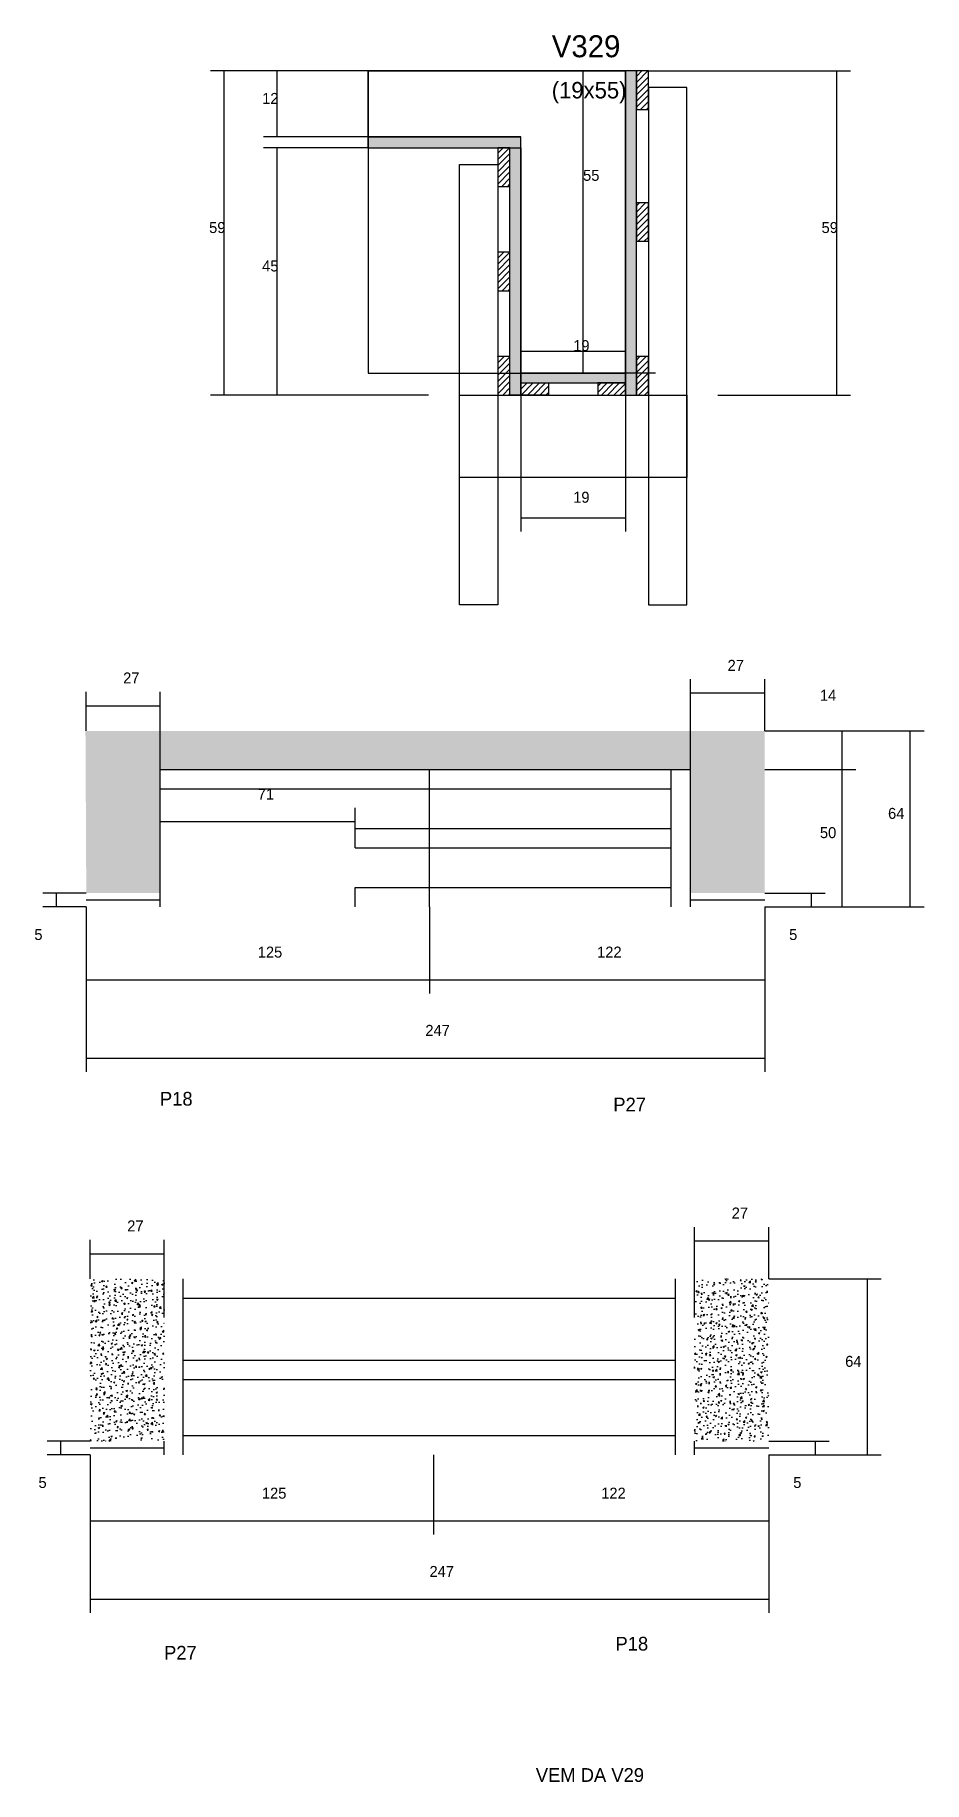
# Model space of a CAD drawing. Header units: metres. Extents: x 6174 to 6498, y 1832 to 2468.
import ezdxf

# ---------------------------------------------------------------- set-up
doc = ezdxf.new("R2010")
doc.units = ezdxf.units.M
for name, color, linetype in [('CONCRETO', 251, 'Continuous'), ('COTA', 241, 'Continuous'), ('Cota Seção (2x)', 4, 'Continuous'), ('Hachura', 253, 'Continuous'), ('Madeira', 126, 'Continuous'), ('NOMENCLATURA', 7, 'Continuous'), ('Painéis', 200, 'Continuous'), ('SARR_2.2x7', 40, 'Continuous'), ('SARR_3.5x7', 81, 'Continuous'), ('SARR_EDITAR', 141, 'Continuous'), ('Texto Seção', 7, 'Continuous')]:
    doc.layers.add(name, color=color, linetype=linetype)

msp = doc.modelspace()

# ---------------------------------------------------------------- hatches: boundary and pattern name
at = {"layer": 'COTA'}
h = msp.add_hatch(dxfattribs=at)
h.set_pattern_fill('AR-CONC', scale=0.03)
h.paths.add_polyline_path([(6219.7, 2200.6), (6412.7, 2200.6), (6412.7, 2200.6), (6412.7, 2155.6), (6412.7, 2155.6), (6439.7, 2155.6), (6439.7, 2155.6), (6439.7, 2214.6), (6439.7, 2214.6), (6192.5, 2214.6), (6192.5, 2214.6), (6192.8, 2155.6), (6192.8, 2155.6), (6219.7, 2155.6), (6219.7, 2155.6), (6219.7, 2200.6)])
h = msp.add_hatch(dxfattribs=at)
h.set_pattern_fill('AR-CONC', scale=0.03)
h.paths.add_polyline_path([(6221.2, 1956.1), (6221.2, 2015.1), (6221.2, 2015.1), (6194.1, 2015.1), (6194.1, 2015.1), (6194.3, 1956.1), (6194.3, 1956.1), (6221.2, 1956.1)])
h = msp.add_hatch(dxfattribs=at)
h.set_pattern_fill('AR-CONC', scale=0.03)
h.paths.add_polyline_path([(6414.2, 2015.1), (6414.2, 1956.1), (6414.2, 1956.1), (6441.2, 1956.1), (6441.2, 1956.1), (6441.2, 2015.1), (6441.2, 2015.1), (6414.2, 2015.1)])
at = {"layer": 'Hachura'}
h = msp.add_hatch(color=8, dxfattribs=at)
h.dxf.hatch_style = 1
h.paths.add_polyline_path([(6393, 2454.9), (6389, 2454.9), (6389, 2454.9), (6389, 2336.9), (6389, 2336.9), (6393, 2336.9), (6393, 2336.9), (6393, 2454.9)])
h = msp.add_hatch(dxfattribs=at)
h.set_pattern_fill('ANSI31', scale=0.5)
h.paths.add_polyline_path([(6393, 2440.9), (6397.4, 2440.9), (6397.4, 2440.9), (6397.4, 2454.9), (6397.4, 2454.9), (6393, 2454.9), (6393, 2454.9), (6393, 2440.9)])
h = msp.add_hatch(color=8, dxfattribs=at)
h.dxf.hatch_style = 1
h.paths.add_polyline_path([(6351, 2426.9), (6351, 2430.9), (6351, 2430.9), (6295.4, 2430.9), (6295.4, 2430.9), (6295.4, 2426.9), (6295.4, 2426.9), (6351, 2426.9)])
h = msp.add_hatch(dxfattribs=at)
h.set_pattern_fill('ANSI31', scale=0.5)
h.paths.add_polyline_path([(6342.6, 2412.9), (6347, 2412.9), (6347, 2412.9), (6347, 2426.9), (6347, 2426.9), (6342.6, 2426.9), (6342.6, 2426.9), (6342.6, 2412.9)])
h = msp.add_hatch(color=8, dxfattribs=at)
h.dxf.hatch_style = 1
h.paths.add_polyline_path([(6351, 2426.9), (6347, 2426.9), (6347, 2426.9), (6347, 2336.9), (6347, 2336.9), (6351, 2336.9), (6351, 2336.9), (6351, 2426.9)])
h = msp.add_hatch(dxfattribs=at)
h.set_pattern_fill('ANSI31', scale=0.5)
h.paths.add_polyline_path([(6393, 2392.9), (6397.4, 2392.9), (6397.4, 2392.9), (6397.4, 2406.9), (6397.4, 2406.9), (6393, 2406.9), (6393, 2406.9), (6393, 2392.9)])
h = msp.add_hatch(dxfattribs=at)
h.set_pattern_fill('ANSI31', scale=0.5)
h.paths.add_polyline_path([(6342.6, 2374.9), (6347, 2374.9), (6347, 2374.9), (6347, 2388.9), (6347, 2388.9), (6342.6, 2388.9), (6342.6, 2388.9), (6342.6, 2374.9)])
h = msp.add_hatch(dxfattribs=at)
h.set_pattern_fill('ANSI31', scale=0.5)
h.paths.add_polyline_path([(6342.6, 2336.9), (6347, 2336.9), (6347, 2336.9), (6347, 2350.9), (6347, 2350.9), (6342.6, 2350.9), (6342.6, 2350.9), (6342.6, 2336.9)])
h = msp.add_hatch(dxfattribs=at)
h.set_pattern_fill('ANSI31', scale=0.5)
h.paths.add_polyline_path([(6393, 2336.9), (6397.4, 2336.9), (6397.4, 2336.9), (6397.4, 2350.9), (6397.4, 2350.9), (6393, 2350.9), (6393, 2350.9), (6393, 2336.9)])
h = msp.add_hatch(color=8, dxfattribs=at)
h.dxf.hatch_style = 1
h.paths.add_polyline_path([(6389, 2341.3), (6389, 2344.9), (6389, 2344.9), (6351, 2344.9), (6351, 2344.9), (6351, 2341.3), (6351, 2341.3), (6389, 2341.3)])
h = msp.add_hatch(dxfattribs=at)
h.set_pattern_fill('ANSI31', scale=0.5)
h.paths.add_polyline_path([(6351, 2336.9), (6351, 2341.3), (6351, 2341.3), (6361, 2341.3), (6361, 2341.3), (6361, 2336.9), (6361, 2336.9), (6351, 2336.9)])
h = msp.add_hatch(dxfattribs=at)
h.set_pattern_fill('ANSI31', scale=0.5)
h.paths.add_polyline_path([(6389, 2336.9), (6389, 2341.3), (6389, 2341.3), (6379, 2341.3), (6379, 2341.3), (6379, 2336.9), (6379, 2336.9), (6389, 2336.9)])

# ---------------------------------------------------------------- linework, layer by layer
at = {"layer": 'CONCRETO'}
for points in [[(6295.4, 2430.9), (6295.4, 2454.9), (6351, 2454.9), (6351, 2454.9), (6389, 2454.9), (6389, 2344.9), (6351, 2344.9), (6351, 2430.9)], [(6295.4, 2344.9), (6389, 2344.9), (6389, 2454.9), (6295.4, 2454.9)]]:
    msp.add_lwpolyline(points, close=True, dxfattribs=at)
at = {"layer": 'COTA'}
for p, q in [((6343, 2454.9), (6238, 2454.9)), ((6243, 2336.9), (6243, 2454.9)), ((6295.4, 2454.9), (6257.3, 2454.9)), ((6262.3, 2430.9), (6262.3, 2454.9)), ((6397.4, 2454.9), (6470.9, 2454.9)), ((6465.9, 2336.9), (6465.9, 2454.9)), ((6295.4, 2430.9), (6257.3, 2430.9)), ((6295.4, 2426.9), (6257.3, 2426.9)), ((6262.3, 2336.9), (6262.3, 2426.9)), ((6317.4, 2336.9), (6238, 2336.9)), ((6317.4, 2336.9), (6257.3, 2336.9)), ((6351, 2336.9), (6351, 2287.2)), ((6389, 2336.9), (6389, 2287.2)), ((6422.6, 2336.9), (6470.9, 2336.9)), ((6351, 2292.2), (6389, 2292.2)), ((6412.7, 2200.6), (6412.7, 2233.5)), ((6439.7, 2214.6), (6439.7, 2233.5)), ((6192.7, 2214.6), (6192.7, 2228.8)), ((6219.7, 2200.6), (6219.7, 2228.8)), ((6412.7, 2228.5), (6439.7, 2228.5)), ((6192.7, 2223.8), (6219.7, 2223.8)), ((6439.7, 2214.6), (6472.9, 2214.6)), ((6439.7, 2214.6), (6497.7, 2214.6)), ((6467.9, 2200.6), (6467.9, 2214.6)), ((6492.7, 2150.6), (6492.7, 2214.6)), ((6439.7, 2200.6), (6472.9, 2200.6)), ((6439.7, 2200.6), (6472.9, 2200.6)), ((6467.9, 2150.6), (6467.9, 2200.6)), ((6219.7, 2178.1), (6219.7, 2186.6)), ((6290.7, 2175.6), (6290.7, 2186.6)), ((6219.7, 2181.6), (6290.7, 2181.6)), ((6192.7, 2155.6), (6177, 2155.6)), ((6192.7, 2150.6), (6177, 2150.6)), ((6182, 2150.6), (6182, 2155.6)), ((6192.7, 2150.6), (6192.7, 2119)), ((6192.7, 2150.6), (6192.7, 2090.5)), ((6317.7, 2150.6), (6317.7, 2119)), ((6317.7, 2150.6), (6317.7, 2119)), ((6439.7, 2155.6), (6461.7, 2155.6)), ((6439.7, 2150.6), (6439.7, 2119)), ((6439.7, 2150.6), (6439.7, 2090.5)), ((6439.7, 2150.6), (6472.9, 2150.6)), ((6439.7, 2150.6), (6497.7, 2150.6)), ((6439.7, 2150.6), (6461.7, 2150.6)), ((6456.7, 2150.6), (6456.7, 2155.6)), ((6192.7, 2124), (6317.7, 2124)), ((6317.7, 2124), (6439.7, 2124)), ((6192.7, 2095.5), (6439.7, 2095.5)), ((6194.2, 2015.1), (6194.2, 2029.3)), ((6221.2, 2001.1), (6221.2, 2029.3)), ((6414.2, 2001.1), (6414.2, 2034)), ((6441.2, 2015.1), (6441.2, 2034)), ((6194.2, 2024.3), (6221.2, 2024.3)), ((6414.2, 2029), (6441.2, 2029)), ((6441.2, 2015.1), (6482.1, 2015.1)), ((6477.1, 1951.1), (6477.1, 2015.1)), ((6194.2, 1956.1), (6178.5, 1956.1)), ((6183.5, 1951.1), (6183.5, 1956.1)), ((6441.2, 1956.1), (6463.2, 1956.1)), ((6458.2, 1951.1), (6458.2, 1956.1)), ((6194.2, 1951.1), (6178.5, 1951.1)), ((6194.2, 1951.1), (6194.2, 1922)), ((6194.2, 1951.1), (6194.2, 1893.5)), ((6319.2, 1951.1), (6319.2, 1922)), ((6319.2, 1951.1), (6319.2, 1922)), ((6441.2, 1951.1), (6441.2, 1922)), ((6441.2, 1951.1), (6441.2, 1893.5)), ((6441.2, 1951.1), (6482.1, 1951.1)), ((6441.2, 1951.1), (6463.2, 1951.1)), ((6194.2, 1927), (6319.2, 1927)), ((6319.2, 1927), (6441.2, 1927)), ((6194.2, 1898.5), (6441.2, 1898.5))]:
    msp.add_line(p, q, dxfattribs=at)
at = {"layer": 'Cota Seção (2x)'}
for p, q in [((6389, 2454.9), (6368.6, 2454.9)), ((6373.6, 2344.9), (6373.6, 2454.9)), ((6351, 2336.9), (6351, 2357.9)), ((6389, 2336.9), (6389, 2357.9)), ((6351, 2352.9), (6389, 2352.9)), ((6400, 2344.9), (6368.6, 2344.9))]:
    msp.add_line(p, q, dxfattribs=at)
at = {"layer": 'Madeira'}
for points in [[(6393, 2440.9), (6397.4, 2440.9), (6397.4, 2454.9), (6393, 2454.9)], [(6342.6, 2412.9), (6347, 2412.9), (6347, 2426.9), (6342.6, 2426.9)], [(6393, 2392.9), (6397.4, 2392.9), (6397.4, 2406.9), (6393, 2406.9)], [(6342.6, 2374.9), (6347, 2374.9), (6347, 2388.9), (6342.6, 2388.9)], [(6342.6, 2336.9), (6347, 2336.9), (6347, 2350.9), (6342.6, 2350.9)], [(6393, 2336.9), (6397.4, 2336.9), (6397.4, 2350.9), (6393, 2350.9)], [(6351, 2336.9), (6351, 2341.3), (6361, 2341.3), (6361, 2336.9)], [(6389, 2336.9), (6389, 2341.3), (6379, 2341.3), (6379, 2336.9)]]:
    msp.add_lwpolyline(points, close=True, dxfattribs=at)
at = {"layer": 'Painéis'}
for p, q in [((6389, 2336.9), (6389, 2454.9)), ((6295.4, 2430.9), (6351, 2430.9)), ((6295.4, 2426.9), (6295.4, 2430.9)), ((6351, 2426.9), (6351, 2430.9)), ((6351, 2336.9), (6351, 2426.9)), ((6351, 2344.9), (6389, 2344.9)), ((6351, 2341.3), (6351, 2344.9)), ((6389, 2341.3), (6389, 2344.9)), ((6219.7, 2200.6), (6412.7, 2200.6)), ((6219.7, 2155.6), (6219.7, 2200.6)), ((6317.7, 2150.6), (6317.7, 2200.6)), ((6412.7, 2150.6), (6412.7, 2200.6))]:
    msp.add_line(p, q, dxfattribs=at)
for points in [[(6393, 2454.9), (6389, 2454.9), (6389, 2336.9), (6393, 2336.9)], [(6351, 2426.9), (6351, 2430.9), (6295.4, 2430.9), (6295.4, 2426.9)], [(6347, 2426.9), (6351, 2426.9), (6351, 2336.9), (6347, 2336.9)], [(6389, 2341.3), (6389, 2344.9), (6351, 2344.9), (6351, 2341.3)]]:
    msp.add_lwpolyline(points, close=True, dxfattribs=at)
at = {"layer": 'SARR_2.2x7'}
for p, q in [((6405.7, 2150.6), (6405.7, 2200.6)), ((6219.7, 2193.6), (6317.7, 2193.6)), ((6317.7, 2193.6), (6405.7, 2193.6)), ((6290.7, 2172.1), (6290.7, 2179.1)), ((6290.7, 2179.1), (6317.7, 2179.1)), ((6317.7, 2179.1), (6405.7, 2179.1)), ((6290.7, 2172.1), (6317.7, 2172.1)), ((6317.7, 2172.1), (6405.7, 2172.1)), ((6290.7, 2150.6), (6290.7, 2157.6)), ((6290.7, 2157.6), (6317.7, 2157.6)), ((6317.7, 2157.6), (6405.7, 2157.6)), ((6228.1, 1951.1), (6228.1, 2015.1)), ((6407.2, 1951.1), (6407.2, 2015.1)), ((6228.1, 2008.1), (6319.2, 2008.1)), ((6319.2, 2008.1), (6407.2, 2008.1)), ((6228.1, 1985.5), (6319.2, 1985.5)), ((6319.2, 1985.5), (6407.2, 1985.5)), ((6228.1, 1978.5), (6319.2, 1978.5)), ((6319.2, 1978.5), (6407.2, 1978.5)), ((6228.1, 1958.1), (6319.2, 1958.1)), ((6319.2, 1958.1), (6407.2, 1958.1))]:
    msp.add_line(p, q, dxfattribs=at)
at = {"layer": 'SARR_3.5x7'}
for points in [[(6411.4, 2448.9), (6397.4, 2448.9), (6397.4, 2260.5), (6411.4, 2260.5)], [(6328.6, 2420.9), (6342.6, 2420.9), (6342.6, 2260.5), (6328.6, 2260.5)], [(6328.6, 2336.9), (6411.4, 2336.9), (6411.4, 2306.9), (6328.6, 2306.9)]]:
    msp.add_lwpolyline(points, close=True, dxfattribs=at)
at = {"layer": 'SARR_EDITAR'}
for p, q in [((6192.7, 2153.1), (6219.7, 2153.1)), ((6219.7, 2150.6), (6219.7, 2155.6)), ((6412.7, 2150.6), (6412.7, 2155.6)), ((6412.7, 2153.1), (6439.7, 2153.1)), ((6194.2, 1953.6), (6221.2, 1953.6)), ((6221.2, 1951.1), (6221.2, 1956.1)), ((6414.2, 1951.1), (6414.2, 1956.1)), ((6414.2, 1953.6), (6441.2, 1953.6))]:
    msp.add_line(p, q, dxfattribs=at)

# ---------------------------------------------------------------- texts
at = {"layer": 'COTA'}
for s, p in [('12', (6256.8, 2442.9)), ('59', (6237.5, 2395.9)), ('59', (6460.4, 2395.9)), ('45', (6256.8, 2381.9)), ('19', (6370, 2297.7)), ('27', (6426.2, 2236.5)), ('27', (6206.2, 2231.9)), ('14', (6459.8, 2225.6)), ('71', (6255.2, 2189.6)), ('64', (6484.6, 2182.6)), ('50', (6459.8, 2175.6)), ('5', (6173.9, 2138.5)), ('5', (6448.6, 2138.5)), ('125', (6255.2, 2132.1)), ('122', (6378.7, 2132.1)), ('247', (6316.2, 2103.6)), ('27', (6207.7, 2032.4)), ('27', (6427.7, 2037.1)), ('64', (6469, 1983.1)), ('5', (6175.4, 1939)), ('5', (6450.1, 1939)), ('125', (6256.7, 1935.1)), ('122', (6380.2, 1935.1)), ('247', (6317.7, 1906.6))]:
    msp.add_text(s, height=4, dxfattribs=at).set_placement(p)
at = {"layer": 'Cota Seção (2x)'}
for s, p in [('55', (6373.6, 2414.9)), ('19', (6370, 2352.9))]:
    msp.add_text(s, height=4, dxfattribs=at).set_placement(p)
at = {"layer": 'NOMENCLATURA'}
for s, p in [('P18', (6219.6, 2078.2)), ('P27', (6384.6, 2076.1)), ('P18', (6385.4, 1879.8)), ('P27', (6221.1, 1876.5))]:
    msp.add_text(s, height=5, dxfattribs=at).set_placement(p)
at = {"layer": 'Texto Seção'}
for s, height, p in [('V329', 8, (6362.2, 2459.9)), ('(19x55)', 6, (6362.2, 2444.9)), ('VEM DA V29', 5, (6356.4, 1832))]:
    msp.add_text(s, height=height, dxfattribs=at).set_placement(p)

doc.saveas('drawing.dxf')
